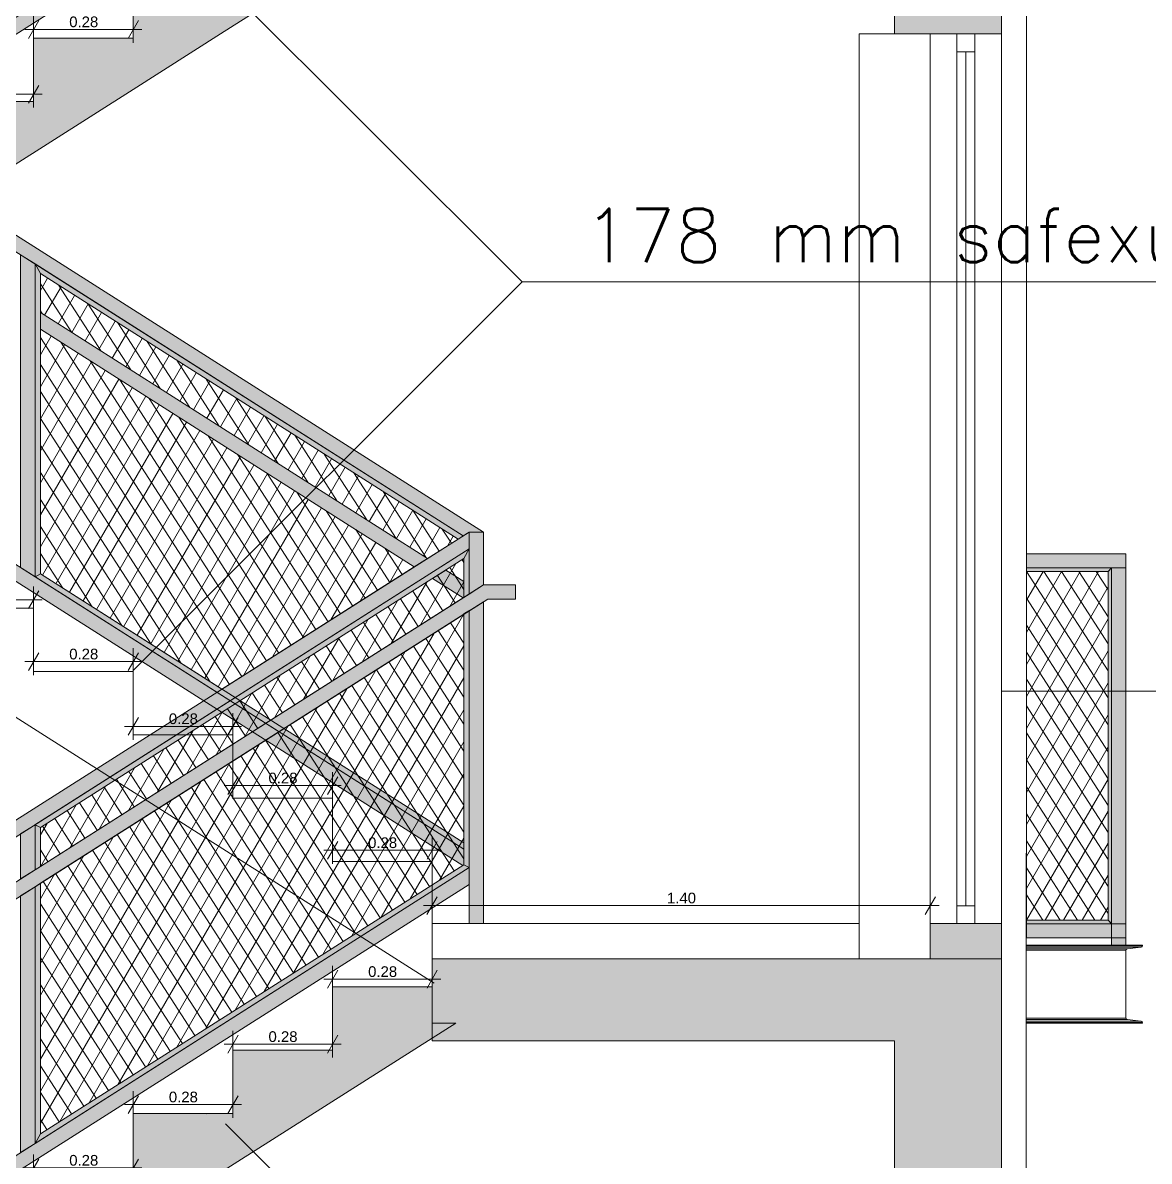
# Model space of a CAD drawing. Header units: millimetres. Extents: x 476244520 to 476657119, y 4620824743 to 4621446928.
# Drawn here: x 476573058 to 476576224, y 4621129501 to 4621132701 of the extents above; entities that cross this region are included whole.
import ezdxf

# ---------------------------------------------------------------- set-up
doc = ezdxf.new("R2010")
doc.units = ezdxf.units.MM
doc.header["$MEASUREMENT"] = 0
for name, color, linetype, lineweight in [('2D Drafting - General_Pen_No__250_Pen_No__7', 7, 'Continuous', 0), ('Annotation - Text_Pen_No__7_Pen_No__7_Pen_No__5', 5, 'Continuous', 0), ('gegmebi_Pen_No__7_Pen_No__250', 7, 'Continuous', 0), ('gegmebi_Pen_No__7_Pen_No__7', 7, 'Continuous', 0), ('gegmebi_Pen_No__7_Pen_No__7_Pen_No__5', 5, 'Continuous', 0), ('kar-panjara_Pen_No__7_Pen_No__250', 7, 'Continuous', 0), ('New_2D Drafting - General_Pen_No__1', 1, 'Continuous', 0), ('New_2D Drafting - General_Pen_No__250_Pen_No__250', 7, 'Continuous', 0), ('New_2D Drafting - General_Pen_No__30_Pen_No__9_Pen_No__9_Pen_No__255', 255, 'Continuous', 0), ('New_2D Drafting - General_Pen_No__30_Pen_No__9_Pen_No__9_Pen_No__7', 7, 'Continuous', 0), ('New_2D Drafting - General_Pen_No__4', 7, 'Continuous', 0), ('New_2D Drafting - General_Pen_No__7', 7, 'Continuous', 0), ('New_Doors_Pen_No__7_Pen_No__7_Pen_No__250', 7, 'Continuous', 0), ('New_Doors_Pen_No__7_Pen_No__7_Pen_No__5', 5, 'Continuous', 0), ('New_reg_nak_Pen_No__7', 7, 'Continuous', 0), ('New_shenobebi_Pen_No__4', 7, 'Continuous', 0), ('New_Structural - Bearing_Pen_No__1', 1, 'Continuous', 0), ('reg_nak_Pen_No__250', 7, 'Continuous', 0), ('Structural - Bearing_Pen_No__7', 7, 'Continuous', 0), ('zoma_Pen_No__142', 142, 'Continuous', 0)]:
    doc.layers.add(name, color=color, linetype=linetype, lineweight=lineweight)
doc.layers.add('zoma', color=7, linetype='Continuous')
doc.styles.add('GENERATED_STYLE_2', font='arial.ttf')
doc.linetypes.add('Break', pattern='A,0,[1,A-4 бѓЎбѓђбѓ®бѓљбѓ\x98 - nikas1.Shx,S=15.679026,R=0,X=0,Y=0],-1975.557214,0', length=1975.557214)
doc.dimstyles.new('GENERATED_STYLE__15', dxfattribs={"dimtxt": 30.000001, "dimasz": 38, "dimexe": 0.18, "dimexo": 3, "dimgap": 0.09, "dimtad": 1, "dimtih": 1, "dimtoh": 1, "dimlfac": 0.001, "dimzin": 0, "dimdsep": 46, "dimtxsty": 'GENERATED_STYLE_2', "dimblk": 'ARROWHEAD_2', "dimblk1": 'ARROWHEAD_2', "dimblk2": 'ARROWHEAD_2', "dimcen": 0.09, "dimclrd": 142, "dimclre": 142, "dimclrt": 142, "dimadec": 0, "dimazin": 0, "dimtfac": 1, "dimtdec": 4, "dimtmove": 0, "dimatfit": 3, "dimfxl": 1, "dimtolj": 1, "dimtzin": 0, "dimarcsym": 0})
pattern_1 = [(60, (476844527.15, 4621385791.044), (-38.971143, 22.5), []), (122.833095, (476844527.15, 4621385791.044), (36.8060797, 18.75), [])]

# ---------------------------------------------------------------- blocks, each defined once
blk = doc.blocks.new('*D666', base_point=(476844527.1, 4621385791))
at = {"layer": 'zoma_Pen_No__142', "color": 142, "linetype": 'Continuous', "lineweight": 0, "transparency": 16777216}
for p, q in [((476573103, 4621129507.6), (476573074.1, 4621129457.6)), ((476573088.5, 4621129445.1), (476573088.5, 4621129520.1)), ((476573354.1, 4621129457.6), (476573383, 4621129507.6)), ((476573368.5, 4621129445.1), (476573368.5, 4621129520.1)), ((476573064.1, 4621129482.6), (476573088.5, 4621129482.6)), ((476573088.5, 4621129482.6), (476573368.5, 4621129482.6)), ((476573368.5, 4621129482.6), (476573393, 4621129482.6))]:
    blk.add_line(p, q, dxfattribs=at)
at = {"layer": 'zoma_Pen_No__142', "color": 142, "lineweight": 0, "transparency": 16777216, "insert": (476573188.6, 4621129488.6), "char_height": 30, "attachment_point": 7, "style": 'GENERATED_STYLE_2'}
blk.add_mtext('\\A1;{\\pql;\\fArial CYR|b0|i0|c204|p34;0.28}', dxfattribs=at)
blk = doc.blocks.new('ARROWHEAD_2')
at = {"color": 0, "linetype": 'Continuous', "lineweight": 0}
for p, q in [((0, 0), (-1, 0)), ((-0.378, -0.655), (0.378, 0.655))]:
    blk.add_line(p, q, dxfattribs=at)
blk = doc.blocks.new('*D667', base_point=(476844527.1, 4621385791))
at = {"layer": 'zoma_Pen_No__142', "color": 142, "linetype": 'Continuous', "lineweight": 0, "transparency": 16777216}
for p, q in [((476573368.5, 4621129623.1), (476573368.5, 4621129698.1)), ((476573648.5, 4621129623.1), (476573648.5, 4621129698.1)), ((476573383, 4621129685.6), (476573354.1, 4621129635.6)), ((476573634.1, 4621129635.6), (476573663, 4621129685.6)), ((476573344.1, 4621129660.6), (476573368.5, 4621129660.6)), ((476573368.5, 4621129660.6), (476573648.5, 4621129660.6)), ((476573648.5, 4621129660.6), (476573673, 4621129660.6))]:
    blk.add_line(p, q, dxfattribs=at)
at = {"layer": 'zoma_Pen_No__142', "color": 142, "lineweight": 0, "transparency": 16777216, "insert": (476573468.6, 4621129666.6), "char_height": 30, "attachment_point": 7, "style": 'GENERATED_STYLE_2'}
blk.add_mtext('\\A1;{\\pql;\\fArial CYR|b0|i0|c204|p34;0.28}', dxfattribs=at)
blk = doc.blocks.new('*D668', base_point=(476844527.1, 4621385791))
at = {"layer": 'zoma_Pen_No__142', "color": 142, "linetype": 'Continuous', "lineweight": 0, "transparency": 16777216}
for p, q in [((476573648.5, 4621129792.8), (476573648.5, 4621129867.8)), ((476573928.5, 4621129792.8), (476573928.5, 4621129867.8)), ((476573624.1, 4621129830.3), (476573648.5, 4621129830.3)), ((476573663, 4621129855.3), (476573634.1, 4621129805.3)), ((476573648.5, 4621129830.3), (476573928.5, 4621129830.3)), ((476573914.1, 4621129805.3), (476573943, 4621129855.3)), ((476573928.5, 4621129830.3), (476573953, 4621129830.3))]:
    blk.add_line(p, q, dxfattribs=at)
at = {"layer": 'zoma_Pen_No__142', "color": 142, "lineweight": 0, "transparency": 16777216, "insert": (476573748.6, 4621129836.3), "char_height": 30, "attachment_point": 7, "style": 'GENERATED_STYLE_2'}
blk.add_mtext('\\A1;{\\pql;\\fArial CYR|b0|i0|c204|p34;0.28}', dxfattribs=at)
blk = doc.blocks.new('*D669', base_point=(476844527.1, 4621385791))
at = {"layer": 'zoma_Pen_No__142', "color": 142, "linetype": 'Continuous', "lineweight": 0, "transparency": 16777216}
for p, q in [((476573928.5, 4621129975.5), (476573928.5, 4621130050.5)), ((476574208.5, 4621129975.5), (476574208.5, 4621130050.5)), ((476573943, 4621130038), (476573914.1, 4621129988)), ((476574194.1, 4621129988), (476574223, 4621130038)), ((476573904.1, 4621130013), (476573928.5, 4621130013)), ((476573928.5, 4621130013), (476574208.5, 4621130013)), ((476574208.5, 4621130013), (476574233, 4621130013))]:
    blk.add_line(p, q, dxfattribs=at)
at = {"layer": 'zoma_Pen_No__142', "color": 142, "lineweight": 0, "transparency": 16777216, "insert": (476574028.6, 4621130019), "char_height": 30, "attachment_point": 7, "style": 'GENERATED_STYLE_2'}
blk.add_mtext('\\A1;{\\pql;\\fArial CYR|b0|i0|c204|p34;0.28}', dxfattribs=at)
blk = doc.blocks.new('*D670', base_point=(476844527.1, 4621385791))
at = {"layer": 'zoma_Pen_No__142', "color": 142, "linetype": 'Continuous', "lineweight": 0, "transparency": 16777216}
for p, q in [((476573943, 4621130400.3), (476573914.1, 4621130350.3)), ((476573928.5, 4621130337.8), (476573928.5, 4621130412.8)), ((476574194.1, 4621130350.3), (476574223, 4621130400.3)), ((476574208.5, 4621130337.8), (476574208.5, 4621130412.8)), ((476573904.1, 4621130375.3), (476573928.5, 4621130375.3)), ((476573928.5, 4621130375.3), (476574208.5, 4621130375.3)), ((476574208.5, 4621130375.3), (476574233, 4621130375.3))]:
    blk.add_line(p, q, dxfattribs=at)
at = {"layer": 'zoma_Pen_No__142', "color": 142, "lineweight": 0, "transparency": 16777216, "insert": (476574028.6, 4621130381.3), "char_height": 30, "attachment_point": 7, "style": 'GENERATED_STYLE_2'}
blk.add_mtext('\\A1;{\\pql;\\fArial CYR|b0|i0|c204|p34;0.28}', dxfattribs=at)
blk = doc.blocks.new('*D671', base_point=(476844527.1, 4621385791))
at = {"layer": 'zoma_Pen_No__142', "color": 142, "linetype": 'Continuous', "lineweight": 0, "transparency": 16777216}
for p, q in [((476573648.5, 4621130519.7), (476573648.5, 4621130594.7)), ((476573928.5, 4621130519.7), (476573928.5, 4621130594.7)), ((476573663, 4621130582.2), (476573634.1, 4621130532.2)), ((476573914.1, 4621130532.2), (476573943, 4621130582.2)), ((476573624.1, 4621130557.2), (476573648.5, 4621130557.2)), ((476573648.5, 4621130557.2), (476573928.5, 4621130557.2)), ((476573928.5, 4621130557.2), (476573953, 4621130557.2))]:
    blk.add_line(p, q, dxfattribs=at)
at = {"layer": 'zoma_Pen_No__142', "color": 142, "lineweight": 0, "transparency": 16777216, "insert": (476573748.6, 4621130563.2), "char_height": 30, "attachment_point": 7, "style": 'GENERATED_STYLE_2'}
blk.add_mtext('\\A1;{\\pql;\\fArial CYR|b0|i0|c204|p34;0.28}', dxfattribs=at)
blk = doc.blocks.new('*D672', base_point=(476844527.1, 4621385791))
at = {"layer": 'zoma_Pen_No__142', "color": 142, "linetype": 'Continuous', "lineweight": 0, "transparency": 16777216}
for p, q in [((476573368.5, 4621130686.3), (476573368.5, 4621130761.3)), ((476573648.5, 4621130686.3), (476573648.5, 4621130761.3)), ((476573344.1, 4621130723.8), (476573368.5, 4621130723.8)), ((476573383, 4621130748.8), (476573354.1, 4621130698.8)), ((476573368.5, 4621130723.8), (476573648.5, 4621130723.8)), ((476573634.1, 4621130698.8), (476573663, 4621130748.8)), ((476573648.5, 4621130723.8), (476573673, 4621130723.8))]:
    blk.add_line(p, q, dxfattribs=at)
at = {"layer": 'zoma_Pen_No__142', "color": 142, "lineweight": 0, "transparency": 16777216, "insert": (476573468.6, 4621130729.8), "char_height": 30, "attachment_point": 7, "style": 'GENERATED_STYLE_2'}
blk.add_mtext('\\A1;{\\pql;\\fArial CYR|b0|i0|c204|p34;0.28}', dxfattribs=at)
blk = doc.blocks.new('*D673', base_point=(476844527.1, 4621385791))
at = {"layer": 'zoma_Pen_No__142', "color": 142, "linetype": 'Continuous', "lineweight": 0, "transparency": 16777216}
for p, q in [((476573103, 4621130930.6), (476573074.1, 4621130880.6)), ((476573088.5, 4621130868.1), (476573088.5, 4621130943.1)), ((476573354.1, 4621130880.6), (476573383, 4621130930.6)), ((476573368.5, 4621130868.1), (476573368.5, 4621130943.1)), ((476573064.1, 4621130905.6), (476573088.5, 4621130905.6)), ((476573088.5, 4621130905.6), (476573368.5, 4621130905.6)), ((476573368.5, 4621130905.6), (476573393, 4621130905.6))]:
    blk.add_line(p, q, dxfattribs=at)
at = {"layer": 'zoma_Pen_No__142', "color": 142, "lineweight": 0, "transparency": 16777216, "insert": (476573188.6, 4621130911.6), "char_height": 30, "attachment_point": 7, "style": 'GENERATED_STYLE_2'}
blk.add_mtext('\\A1;{\\pql;\\fArial CYR|b0|i0|c204|p34;0.28}', dxfattribs=at)
blk = doc.blocks.new('*D674', base_point=(476844527.1, 4621385791))
at = {"layer": 'zoma_Pen_No__142', "color": 142, "linetype": 'Continuous', "lineweight": 0, "transparency": 16777216}
for p, q in [((476572823, 4621131104.8), (476572794.1, 4621131054.8)), ((476572808.5, 4621131042.3), (476572808.5, 4621131117.3)), ((476573074.1, 4621131054.8), (476573103, 4621131104.8)), ((476573088.5, 4621131042.3), (476573088.5, 4621131117.3)), ((476572784.1, 4621131079.8), (476572808.5, 4621131079.8)), ((476572808.5, 4621131079.8), (476573088.5, 4621131079.8)), ((476573088.5, 4621131079.8), (476573113, 4621131079.8))]:
    blk.add_line(p, q, dxfattribs=at)
at = {"layer": 'zoma_Pen_No__142', "color": 142, "lineweight": 0, "transparency": 16777216, "insert": (476572908.6, 4621131085.8), "char_height": 30, "attachment_point": 7, "style": 'GENERATED_STYLE_2'}
blk.add_mtext('\\A1;{\\pql;\\fArial CYR|b0|i0|c204|p34;0.28}', dxfattribs=at)
blk = doc.blocks.new('*D681', base_point=(476844527.1, 4621385791))
at = {"layer": 'zoma_Pen_No__142', "color": 142, "linetype": 'Continuous', "lineweight": 0, "transparency": 16777216}
for p, q in [((476572823, 4621132525.3), (476572794.1, 4621132475.3)), ((476572808.5, 4621132462.8), (476572808.5, 4621132537.8)), ((476573074.1, 4621132475.3), (476573103, 4621132525.3)), ((476573088.5, 4621132462.8), (476573088.5, 4621132537.8)), ((476572784.1, 4621132500.3), (476572808.5, 4621132500.3)), ((476572808.5, 4621132500.3), (476573088.5, 4621132500.3)), ((476573088.5, 4621132500.3), (476573113, 4621132500.3))]:
    blk.add_line(p, q, dxfattribs=at)
at = {"layer": 'zoma_Pen_No__142', "color": 142, "lineweight": 0, "transparency": 16777216, "insert": (476572908.6, 4621132506.3), "char_height": 30, "attachment_point": 7, "style": 'GENERATED_STYLE_2'}
blk.add_mtext('\\A1;{\\pql;\\fArial CYR|b0|i0|c204|p34;0.28}', dxfattribs=at)
blk = doc.blocks.new('*D682', base_point=(476844527.1, 4621385791))
at = {"layer": 'zoma_Pen_No__142', "color": 142, "linetype": 'Continuous', "lineweight": 0, "transparency": 16777216}
for p, q in [((476573103, 4621132707.6), (476573074.1, 4621132657.6)), ((476573088.5, 4621132645.1), (476573088.5, 4621132720.1)), ((476573354.1, 4621132657.6), (476573383, 4621132707.6)), ((476573368.5, 4621132645.1), (476573368.5, 4621132720.1)), ((476573064.1, 4621132682.6), (476573088.5, 4621132682.6)), ((476573088.5, 4621132682.6), (476573368.5, 4621132682.6)), ((476573368.5, 4621132682.6), (476573393, 4621132682.6))]:
    blk.add_line(p, q, dxfattribs=at)
at = {"layer": 'zoma_Pen_No__142', "color": 142, "lineweight": 0, "transparency": 16777216, "insert": (476573188.6, 4621132688.6), "char_height": 30, "attachment_point": 7, "style": 'GENERATED_STYLE_2'}
blk.add_mtext('\\A1;{\\pql;\\fArial CYR|b0|i0|c204|p34;0.28}', dxfattribs=at)
blk = doc.blocks.new('*D687', base_point=(476844527.1, 4621385791))
at = {"layer": 'zoma_Pen_No__142', "color": 142, "linetype": 'Continuous', "lineweight": 0, "transparency": 16777216}
for p, q in [((476574222.7, 4621130244.9), (476574193.9, 4621130194.9)), ((476574208.3, 4621130182.4), (476574208.3, 4621130257.4)), ((476575594, 4621130194.9), (476575622.9, 4621130244.9)), ((476575608.5, 4621130182.4), (476575608.5, 4621130257.4)), ((476574183.8, 4621130219.9), (476574208.3, 4621130219.9)), ((476574208.3, 4621130219.9), (476575608.5, 4621130219.9)), ((476575608.5, 4621130219.9), (476575632.9, 4621130219.9))]:
    blk.add_line(p, q, dxfattribs=at)
at = {"layer": 'zoma_Pen_No__142', "color": 142, "lineweight": 0, "transparency": 16777216, "insert": (476574868.5, 4621130225.9), "char_height": 30, "attachment_point": 7, "style": 'GENERATED_STYLE_2'}
blk.add_mtext('\\A1;{\\pql;\\fArial CYR|b0|i0|c204|p34;1.40}', dxfattribs=at)
blk = doc.blocks.new('*D689', base_point=(476844527.1, 4621385791))
at = {"layer": 'zoma_Pen_No__142', "color": 142, "linetype": 'Continuous', "lineweight": 0, "transparency": 16777216}
for p, q in [((476574222.7, 4621133444.9), (476574193.9, 4621133394.9)), ((476574208.3, 4621133382.4), (476574208.3, 4621133457.4)), ((476575594, 4621133394.9), (476575622.9, 4621133444.9)), ((476575608.5, 4621133382.4), (476575608.5, 4621133457.4)), ((476574183.8, 4621133419.9), (476574208.3, 4621133419.9)), ((476574208.3, 4621133419.9), (476575608.5, 4621133419.9)), ((476575608.5, 4621133419.9), (476575632.9, 4621133419.9))]:
    blk.add_line(p, q, dxfattribs=at)
at = {"layer": 'zoma_Pen_No__142', "color": 142, "lineweight": 0, "transparency": 16777216, "insert": (476574868.5, 4621133425.9), "char_height": 30, "attachment_point": 7, "style": 'GENERATED_STYLE_2'}
blk.add_mtext('\\A1;{\\pql;\\fArial CYR|b0|i0|c204|p34;1.40}', dxfattribs=at)

msp = doc.modelspace()

# ---------------------------------------------------------------- hatches: boundary and pattern name
at = {"layer": '2D Drafting - General_Pen_No__250_Pen_No__7', "linetype": 'Continuous', "lineweight": 0}
for points in [[(476574208.32, 4621133039.823), (476574208.32, 4621133269.917), (476575608.483, 4621133269.917), (476575608.483, 4621133369.947), (476575808.483, 4621133369.947), (476575808.483, 4621133269.917), (476575808.249, 4621133269.917), (476575808.249, 4621133089.909), (476575808.249, 4621132669.917), (476575508.249, 4621132669.917), (476575508.249, 4621133039.823)], [(476574208.32, 4621129839.823), (476574208.32, 4621130069.917), (476575608.483, 4621130069.917), (476575608.483, 4621130169.947), (476575808.483, 4621130169.947), (476575808.483, 4621130069.917), (476575808.249, 4621130069.917), (476575808.249, 4621129889.909), (476575808.249, 4621129469.917), (476575508.249, 4621129469.917), (476575508.249, 4621129839.823)]]:
    msp.add_hatch(color=7, dxfattribs=at).paths.add_polyline_path(points)
at = {"layer": 'New_2D Drafting - General_Pen_No__1', "linetype": 'Continuous', "lineweight": 0}
for points in [[(476574312.526, 4621133526.657), (476571831.893, 4621131950.385), (476571831.893, 4621131902.992), (476574312.526, 4621133479.264)], [(476571846.843, 4621132814.994), (476574295.457, 4621131259.068), (476574312.527, 4621131269.915), (476574353, 4621131269.896), (476571866.038, 4621132850.189), (476571846.842, 4621132837.991)], [(476573051.928, 4621131170.099), (476573051.946, 4621132049.234), (476573092.428, 4621132023.51), (476573092.41, 4621131144.376)], [(476573092.428, 4621132023.51), (476573107.427, 4621131996.291), (476573107.41, 4621131152.585), (476573092.41, 4621131144.376)], [(476573092.461, 4621132023.563), (476573107.427, 4621131996.291), (476574281.484, 4621131250.189), (476574295.458, 4621131259.069)], [(476571831.893, 4621131945.348), (476571831.893, 4621131897.955), (476574294.629, 4621130333.056), (476574297.545, 4621130334.909), (476574297.544, 4621130378.596)], [(476573107.424, 4621131839.829), (476574158.422, 4621131171.992), (476574195.714, 4621131195.688), (476573107.425, 4621131887.221)], [(476574312.527, 4621131269.915), (476571791.41, 4621129667.918), (476571831.893, 4621129646.25), (476574312.527, 4621131222.522)], [(476574353.013, 4621131121.488), (476574353.013, 4621131269.916), (476574312.527, 4621131269.915), (476574312.527, 4621131120.326), (476574312.527, 4621131095.762)], [(476574312.531, 4621131222.525), (476573092.365, 4621130447.272), (476573107.433, 4621130439.072), (476574297.546, 4621131195.378)], [(476574297.546, 4621131195.378), (476574297.549, 4621131086.245), (476574312.53, 4621131095.762), (476574312.531, 4621131222.525)], [(476573107.451, 4621131152.585), (476574297.543, 4621130396.368), (476574297.544, 4621130378.596), (476573092.41, 4621131144.376)], [(476574246.876, 4621131163.178), (476574209.587, 4621131139.48), (476574295.457, 4621131084.916), (476574297.549, 4621131086.245), (476574297.548, 4621131130.979)], [(476571701.41, 4621129517.918), (476571701.41, 4621129477.471), (476571840.349, 4621129477.471), (476574364.856, 4621131081.621), (476574443.013, 4621131081.621), (476574443.013, 4621131121.488), (476574353.013, 4621131121.488), (476571829.419, 4621129517.918)], [(476574312.527, 4621130169.947), (476574353.013, 4621130169.95), (476574353.013, 4621131074.217), (476574312.527, 4621131048.37), (476574312.527, 4621130374.557), (476574312.527, 4621130281.858)], [(476574312.53, 4621131049.812), (476574297.53, 4621131041.241), (476574297.545, 4621130334.909), (476574312.526, 4621130326.657)], [(476573092.435, 4621130320.478), (476573092.433, 4621130447.237), (476573051.951, 4621130421.513), (476573051.953, 4621130294.755)], [(476573107.433, 4621130439.072), (476573092.433, 4621130447.237), (476573092.435, 4621130320.478), (476573107.435, 4621130330.009)], [(476574312.526, 4621130326.657), (476571831.893, 4621128750.385), (476571831.893, 4621128702.992), (476574312.526, 4621130279.264)], [(476573107.45, 4621129578.68), (476574297.545, 4621130334.909), (476574312.526, 4621130326.657), (476573092.451, 4621129551.382)], [(476573092.436, 4621130273.086), (476573051.954, 4621130247.363), (476573051.969, 4621129525.659), (476573092.451, 4621129551.382)], [(476573107.436, 4621130282.618), (476573092.436, 4621130273.086), (476573092.451, 4621129551.382), (476573107.45, 4621129578.68)]]:
    msp.add_hatch(color=1, dxfattribs=at).paths.add_polyline_path(points)
h = msp.add_hatch(dxfattribs=at)
h.set_pattern_fill('BATT_INSULATION', color=1, style=0, pattern_type=2)
h.set_pattern_definition(pattern_1)
h.paths.add_polyline_path([(476574195.714, 4621131195.688), (476573107.425, 4621131887.221), (476573107.427, 4621131996.291), (476574281.484, 4621131250.189)])
h = msp.add_hatch(dxfattribs=at)
h.set_pattern_fill('BATT_INSULATION', color=1, style=0, pattern_type=2)
h.set_pattern_definition(pattern_1)
h.paths.add_polyline_path([(476573617.668, 4621130828.38), (476573107.41, 4621131152.585), (476573107.424, 4621131839.829), (476574158.422, 4621131171.992)])
h = msp.add_hatch(dxfattribs=at)
h.set_pattern_fill('BATT_INSULATION', color=1, style=0, pattern_type=2)
h.set_pattern_definition(pattern_1)
h.paths.add_polyline_path([(476574297.549, 4621131086.245), (476574297.546, 4621131195.378), (476573107.433, 4621130439.072), (476573107.435, 4621130330.009)])
h = msp.add_hatch(dxfattribs=at)
h.set_pattern_fill('BATT_INSULATION', color=1, style=0, pattern_type=2)
h.set_pattern_definition(pattern_1)
h.paths.add_polyline_path([(476573107.45, 4621129578.68), (476574297.545, 4621130334.909), (476574297.53, 4621131038.841), (476573107.436, 4621130282.618)])
at = {"layer": 'New_2D Drafting - General_Pen_No__250_Pen_No__250', "linetype": 'Continuous', "lineweight": 0}
for points in [[(476572248.249, 4621131945.918), (476571968.32, 4621131945.918), (476571968.535, 4621131624.291), (476573368.324, 4621132513.837), (476573613.93, 4621132669.917), (476574208.32, 4621133047.643), (476574274.83, 4621133089.909), (476574208.32, 4621133089.909), (476574208.249, 4621133089.909), (476574208.249, 4621133191.917), (476573928.249, 4621133191.917), (476573928.249, 4621133013.917), (476573648.249, 4621133013.917), (476573648.249, 4621132835.917), (476573585.466, 4621132835.917, -0.08199413), (476573561.033, 4621132835.917), (476573368.324, 4621132835.917), (476573368.324, 4621132669.917), (476573368.255, 4621132669.917), (476573368.249, 4621132657.917), (476573088.249, 4621132657.917), (476573088.249, 4621132479.918), (476572808.249, 4621132479.918), (476572808.249, 4621132301.918), (476572528.249, 4621132301.918), (476572528.249, 4621132123.918), (476572248.249, 4621132123.918)], [(476572248.249, 4621128745.918), (476571968.32, 4621128745.918), (476571968.535, 4621128424.291), (476573368.324, 4621129313.837), (476573613.93, 4621129469.917), (476574208.32, 4621129847.643), (476574274.83, 4621129889.909), (476574208.32, 4621129889.909), (476574208.249, 4621129889.909), (476574208.249, 4621129991.917), (476573928.249, 4621129991.917), (476573928.249, 4621129813.917), (476573648.249, 4621129813.917), (476573648.249, 4621129635.917), (476573585.466, 4621129635.917, -0.08199413), (476573561.033, 4621129635.917), (476573368.324, 4621129635.917), (476573368.324, 4621129469.917), (476573368.255, 4621129469.917), (476573368.249, 4621129457.917), (476573088.249, 4621129457.917), (476573088.249, 4621129279.918), (476572808.249, 4621129279.918), (476572808.249, 4621129101.918), (476572528.249, 4621129101.918), (476572528.249, 4621128923.918), (476572248.249, 4621128923.918)]]:
    msp.add_hatch(color=7, dxfattribs=at).paths.add_polyline_path(points)
at = {"layer": 'New_2D Drafting - General_Pen_No__30_Pen_No__9_Pen_No__9_Pen_No__255', "linetype": 'Continuous', "lineweight": 0}
for points in [[(476576158.086, 4621131209.109), (476575878.42, 4621131209.109), (476575878.42, 4621131169.109), (476576158.086, 4621131169.109)], [(476576108.08, 4621131159.109), (476575878.42, 4621131159.109), (476575878.42, 4621131169.109), (476576118.08, 4621131169.109)], [(476576108.08, 4621130179.107), (476576118.08, 4621130169.107), (476576118.08, 4621131169.109), (476576108.08, 4621131159.109)], [(476576158.086, 4621130109.107), (476576118.08, 4621130109.107), (476576118.08, 4621131169.109), (476576158.086, 4621131169.109)], [(476576118.449, 4621130169.107), (476575878.42, 4621130169.107), (476575878.42, 4621130179.107), (476576108.449, 4621130179.107)], [(476576158.086, 4621130169.107), (476575878.42, 4621130169.107), (476575878.42, 4621130129.107), (476576158.086, 4621130129.107)]]:
    msp.add_hatch(color=255, dxfattribs=at).paths.add_polyline_path(points)
at = {"layer": 'New_2D Drafting - General_Pen_No__7', "linetype": 'Continuous', "lineweight": 0}
h = msp.add_hatch(dxfattribs=at)
h.set_pattern_fill('BATT_INSULATION', style=0, pattern_type=2)
h.set_pattern_definition(pattern_1)
h.paths.add_polyline_path([(476575878.42, 4621130179.107), (476576108.08, 4621130179.107), (476576108.08, 4621131159.109), (476575878.42, 4621131159.109)])

# ---------------------------------------------------------------- linework, layer by layer
at = {"layer": '2D Drafting - General_Pen_No__250_Pen_No__7', "color": 7, "linetype": 'Continuous', "lineweight": 0, "flags": 128}
for points in [[(476574208.32, 4621133039.823), (476574208.32, 4621133269.917), (476575608.483, 4621133269.917), (476575608.483, 4621133369.947), (476575808.483, 4621133369.947), (476575808.483, 4621133269.917), (476575808.249, 4621133269.917), (476575808.249, 4621133089.909), (476575808.249, 4621132669.917), (476575508.249, 4621132669.917), (476575508.249, 4621133039.823)], [(476574208.32, 4621129839.823), (476574208.32, 4621130069.917), (476575608.483, 4621130069.917), (476575608.483, 4621130169.947), (476575808.483, 4621130169.947), (476575808.483, 4621130069.917), (476575808.249, 4621130069.917), (476575808.249, 4621129889.909), (476575808.249, 4621129469.917), (476575508.249, 4621129469.917), (476575508.249, 4621129839.823)]]:
    msp.add_lwpolyline(points, close=True, dxfattribs=at)
at = {"layer": 'gegmebi_Pen_No__7_Pen_No__250', "color": 7, "linetype": 'Continuous', "lineweight": 0, "flags": 128}
for points in [[(476575683.483, 4621132669.916), (476575733.483, 4621132669.916), (476575733.483, 4621130169.917), (476575683.483, 4621130169.917)], [(476575683.483, 4621132619.916), (476575733.483, 4621132619.916), (476575733.483, 4621132669.916), (476575683.483, 4621132669.916)], [(476575683.483, 4621130169.917), (476575733.483, 4621130169.917), (476575733.483, 4621130219.755), (476575683.483, 4621130219.755)], [(476574208.267, 4621130069.917), (476575408.32, 4621130069.917), (476575408.32, 4621130169.917), (476574208.267, 4621130169.917)]]:
    msp.add_lwpolyline(points, close=True, dxfattribs=at)
at = {"layer": 'gegmebi_Pen_No__7_Pen_No__7', "color": 7, "linetype": 'Continuous', "lineweight": 0}
msp.add_line((476575708.483, 4621132619.916), (476575708.483, 4621130219.755), dxfattribs=at)
at = {"layer": 'gegmebi_Pen_No__7_Pen_No__7_Pen_No__5', "color": 5, "linetype": 'Continuous', "lineweight": 0, "flags": 128}
for points in [[(476573628.204, 4621132806.074), (476574461.052, 4621131973.226), (476573368.524, 4621130880.697)], [(476574461.052, 4621131973.226), (476576683.057, 4621131973.226)], [(476573628.204, 4621129606.074), (476574461.052, 4621128773.226), (476573368.524, 4621127680.697)]]:
    msp.add_lwpolyline(points, dxfattribs=at)
at = {"layer": 'kar-panjara_Pen_No__7_Pen_No__250', "color": 7, "linetype": 'Continuous', "lineweight": 0, "flags": 128}
for points in [[(476575408.32, 4621132669.915), (476575408.32, 4621130069.917), (476575808.32, 4621130069.917), (476575808.32, 4621132669.915)], [(476575808.483, 4621132669.916), (476575608.483, 4621132669.916), (476575608.483, 4621130169.917), (476575808.483, 4621130169.917)]]:
    msp.add_lwpolyline(points, close=True, dxfattribs=at)
at = {"layer": 'New_2D Drafting - General_Pen_No__250_Pen_No__250', "color": 7, "linetype": 'Continuous', "lineweight": 0, "flags": 128}
msp.add_lwpolyline([(476573368.324, 4621132835.917), (476573368.324, 4621132669.917), (476573368.255, 4621132669.917), (476573368.249, 4621132657.917), (476573088.249, 4621132657.917), (476573088.249, 4621132479.918), (476572808.249, 4621132479.918), (476572808.249, 4621132301.918), (476572528.249, 4621132301.918), (476572528.249, 4621132123.918), (476572248.249, 4621132123.918), (476572248.249, 4621131945.918), (476571968.32, 4621131945.918), (476571968.535, 4621131624.291), (476573368.324, 4621132513.837), (476573613.93, 4621132669.917), (476574208.32, 4621133047.643)], dxfattribs=at)
msp.add_lwpolyline([(476573613.93, 4621129469.917), (476574208.32, 4621129847.643), (476574274.83, 4621129889.909), (476574208.32, 4621129889.909), (476574208.249, 4621129889.909), (476574208.249, 4621129991.917), (476573928.249, 4621129991.917), (476573928.249, 4621129813.917), (476573648.249, 4621129813.917), (476573648.249, 4621129635.917), (476573585.466, 4621129635.917, -0.08199413), (476573561.033, 4621129635.917), (476573368.324, 4621129635.917), (476573368.324, 4621129469.917)], format="xyb", dxfattribs=at)
at = {"layer": 'New_2D Drafting - General_Pen_No__30_Pen_No__9_Pen_No__9_Pen_No__7', "color": 7, "linetype": 'Continuous', "lineweight": 0, "flags": 128}
for points in [[(476576158.086, 4621131209.109), (476575878.42, 4621131209.109), (476575878.42, 4621131169.109), (476576158.086, 4621131169.109)], [(476576108.08, 4621131159.109), (476575878.42, 4621131159.109), (476575878.42, 4621131169.109), (476576118.08, 4621131169.109)], [(476576108.08, 4621130179.107), (476576118.08, 4621130169.107), (476576118.08, 4621131169.109), (476576108.08, 4621131159.109)], [(476576158.086, 4621130109.107), (476576118.08, 4621130109.107), (476576118.08, 4621131169.109), (476576158.086, 4621131169.109)], [(476576118.449, 4621130169.107), (476575878.42, 4621130169.107), (476575878.42, 4621130179.107), (476576108.449, 4621130179.107)], [(476576158.086, 4621130169.107), (476575878.42, 4621130169.107), (476575878.42, 4621130129.107), (476576158.086, 4621130129.107)]]:
    msp.add_lwpolyline(points, close=True, dxfattribs=at)
at = {"layer": 'New_2D Drafting - General_Pen_No__4', "color": 7, "linetype": 'Continuous', "lineweight": 0, "flags": 128}
for points in [[(476574312.526, 4621133526.657), (476571831.893, 4621131950.385), (476571831.893, 4621131902.992), (476574312.526, 4621133479.264)], [(476571846.843, 4621132814.994), (476574295.457, 4621131259.068), (476574312.527, 4621131269.915), (476574353, 4621131269.896), (476571866.038, 4621132850.189), (476571846.842, 4621132837.991)], [(476573051.928, 4621131170.099), (476573051.946, 4621132049.234), (476573092.428, 4621132023.51), (476573092.41, 4621131144.376)], [(476573092.428, 4621132023.51), (476573107.427, 4621131996.291), (476573107.41, 4621131152.585), (476573092.41, 4621131144.376)], [(476573092.461, 4621132023.563), (476573107.427, 4621131996.291), (476574281.484, 4621131250.189), (476574295.458, 4621131259.069)], [(476574195.714, 4621131195.688), (476573107.425, 4621131887.221), (476573107.427, 4621131996.291), (476574281.484, 4621131250.189)], [(476571831.893, 4621131945.348), (476571831.893, 4621131897.955), (476574294.629, 4621130333.056), (476574297.545, 4621130334.909), (476574297.544, 4621130378.596)], [(476573107.424, 4621131839.829), (476574158.422, 4621131171.992), (476574195.714, 4621131195.688), (476573107.425, 4621131887.221)], [(476573617.668, 4621130828.38), (476573107.41, 4621131152.585), (476573107.424, 4621131839.829), (476574158.422, 4621131171.992)], [(476574312.527, 4621131269.915), (476571791.41, 4621129667.918), (476571831.893, 4621129646.25), (476574312.527, 4621131222.522)], [(476574353.013, 4621131121.488), (476574353.013, 4621131269.916), (476574312.527, 4621131269.915), (476574312.527, 4621131120.326), (476574312.527, 4621131095.762)], [(476574312.531, 4621131222.525), (476573092.365, 4621130447.272), (476573107.433, 4621130439.072), (476574297.546, 4621131195.378)], [(476574297.546, 4621131195.378), (476574297.549, 4621131086.245), (476574312.53, 4621131095.762), (476574312.531, 4621131222.525)], [(476574297.549, 4621131086.245), (476574297.546, 4621131195.378), (476573107.433, 4621130439.072), (476573107.435, 4621130330.009)], [(476573107.451, 4621131152.585), (476574297.543, 4621130396.368), (476574297.544, 4621130378.596), (476573092.41, 4621131144.376)], [(476574246.876, 4621131163.178), (476574209.587, 4621131139.48), (476574295.457, 4621131084.916), (476574297.549, 4621131086.245), (476574297.548, 4621131130.979)], [(476575878.42, 4621130179.107), (476576108.08, 4621130179.107), (476576108.08, 4621131159.109), (476575878.42, 4621131159.109)], [(476571701.41, 4621129517.918), (476571701.41, 4621129477.471), (476571840.349, 4621129477.471), (476574364.856, 4621131081.621), (476574443.013, 4621131081.621), (476574443.013, 4621131121.488), (476574353.013, 4621131121.488), (476571829.419, 4621129517.918)], [(476574312.527, 4621130169.947), (476574353.013, 4621130169.95), (476574353.013, 4621131074.217), (476574312.527, 4621131048.37), (476574312.527, 4621130374.557), (476574312.527, 4621130281.858)], [(476574312.53, 4621131049.812), (476574297.53, 4621131041.241), (476574297.545, 4621130334.909), (476574312.526, 4621130326.657)], [(476573107.45, 4621129578.68), (476574297.545, 4621130334.909), (476574297.53, 4621131038.841), (476573107.436, 4621130282.618)], [(476573092.435, 4621130320.478), (476573092.433, 4621130447.237), (476573051.951, 4621130421.513), (476573051.953, 4621130294.755)], [(476573107.433, 4621130439.072), (476573092.433, 4621130447.237), (476573092.435, 4621130320.478), (476573107.435, 4621130330.009)], [(476574312.526, 4621130326.657), (476571831.893, 4621128750.385), (476571831.893, 4621128702.992), (476574312.526, 4621130279.264)], [(476573107.45, 4621129578.68), (476574297.545, 4621130334.909), (476574312.526, 4621130326.657), (476573092.451, 4621129551.382)], [(476573092.436, 4621130273.086), (476573051.954, 4621130247.363), (476573051.969, 4621129525.659), (476573092.451, 4621129551.382)], [(476573107.436, 4621130282.618), (476573092.436, 4621130273.086), (476573092.451, 4621129551.382), (476573107.45, 4621129578.68)]]:
    msp.add_lwpolyline(points, close=True, dxfattribs=at)
at = {"layer": 'New_Doors_Pen_No__7_Pen_No__7_Pen_No__250', "color": 7, "linetype": 'Continuous', "lineweight": 0, "flags": 128}
msp.add_lwpolyline([(476571968.36, 4621131747.919), (476571968.36, 4621131589.917), (476572248.29, 4621131589.917), (476572248.29, 4621131411.917), (476572528.289, 4621131411.917), (476572528.289, 4621131233.918), (476572808.29, 4621131233.918), (476572808.29, 4621131055.918), (476573088.289, 4621131055.918), (476573088.289, 4621130877.918), (476573368.29, 4621130877.918), (476573368.364, 4621130699.918), (476573648.289, 4621130699.918), (476573648.289, 4621130521.919), (476573928.29, 4621130521.919), (476573928.29, 4621130343.919), (476574208.289, 4621130343.919), (476574208.289, 4621130169.917)], dxfattribs=at)
at = {"layer": 'New_Doors_Pen_No__7_Pen_No__7_Pen_No__5', "color": 5, "linetype": 'Continuous', "lineweight": 0, "flags": 128}
for points in [[(476571968.32, 4621131767.918), (476571968.32, 4621131945.918), (476572248.249, 4621131945.918), (476572248.249, 4621132123.918), (476572528.249, 4621132123.918), (476572528.249, 4621132301.918), (476572808.249, 4621132301.918), (476572808.249, 4621132479.918), (476573088.249, 4621132479.918), (476573088.249, 4621132657.917), (476573368.249, 4621132657.917), (476573368.324, 4621132835.917), (476573648.249, 4621132835.917), (476573648.249, 4621133013.917), (476573928.249, 4621133013.917), (476573928.249, 4621133191.917), (476574208.249, 4621133191.917), (476574208.285, 4621133349.947)], [(476571968.32, 4621128567.918), (476571968.32, 4621128745.918), (476572248.249, 4621128745.918), (476572248.249, 4621128923.918), (476572528.249, 4621128923.918), (476572528.249, 4621129101.918), (476572808.249, 4621129101.918), (476572808.249, 4621129279.918), (476573088.249, 4621129279.918), (476573088.249, 4621129457.917), (476573368.249, 4621129457.917), (476573368.324, 4621129635.917), (476573648.249, 4621129635.917), (476573648.249, 4621129813.917), (476573928.249, 4621129813.917), (476573928.249, 4621129991.917), (476574208.249, 4621129991.917), (476574208.285, 4621130149.947)]]:
    msp.add_lwpolyline(points, dxfattribs=at)
at = {"layer": 'New_reg_nak_Pen_No__7', "color": 7, "linetype": 'Continuous', "lineweight": 0, "flags": 128}
msp.add_lwpolyline([(476575808.131, 4621136969.485), (476575878.483, 4621136969.483), (476575878.158, 4621123770.648), (476575808.231, 4621123770.65)], dxfattribs=at)
at = {"layer": 'New_shenobebi_Pen_No__4', "color": 7, "linetype": 'Continuous', "lineweight": 0}
msp.add_lwpolyline([(476574208.32, 4621130069.917), (476574208.32, 4621130149.947)], dxfattribs=at)
at = {"layer": 'New_Structural - Bearing_Pen_No__1', "color": 1, "linetype": 'Break', "lineweight": 0}
msp.add_line((476575808.32, 4621130823.074), (476579175.317, 4621130823.074), dxfattribs=at)
at = {"layer": 'reg_nak_Pen_No__250', "color": 7, "linetype": 'Continuous', "lineweight": 0, "flags": 128}
msp.add_lwpolyline([(476571739.988, 4621131574.559), (476574214.377, 4621130001.555)], dxfattribs=at)
at = {"layer": 'Structural - Bearing_Pen_No__7', "color": 7, "linetype": 'Continuous', "lineweight": 0}
for p, q in [((476575878.392, 4621130094.72), (476576158.086, 4621130094.72)), ((476575878.393, 4621130109.115), (476576204.412, 4621130109.115)), ((476575878.393, 4621130106.62), (476576204.412, 4621130106.62)), ((476575878.393, 4621130102.665), (476576199.95, 4621130102.665)), ((476575878.393, 4621130098.675), (476576162.549, 4621130098.675)), ((476576158.086, 4621130094.72), (476576158.486, 4621130096.251)), ((476576158.086, 4621129903.51), (476576158.086, 4621130094.72)), ((476576158.486, 4621130096.251), (476576159.624, 4621130097.548)), ((476576159.624, 4621130097.548), (476576161.327, 4621130098.415)), ((476576161.327, 4621130098.415), (476576162.549, 4621130098.675)), ((476576162.549, 4621130098.675), (476576199.95, 4621130102.665)), ((476576199.95, 4621130102.665), (476576201.172, 4621130102.924)), ((476576201.172, 4621130102.924), (476576202.875, 4621130103.792)), ((476576202.875, 4621130103.792), (476576204.013, 4621130105.089)), ((476576204.013, 4621130105.089), (476576204.412, 4621130106.62)), ((476576204.412, 4621130106.62), (476576204.412, 4621130109.115)), ((476575878.387, 4621129891.61), (476576204.412, 4621129891.61)), ((476575878.387, 4621129889.115), (476576204.412, 4621129889.115)), ((476575878.388, 4621129903.51), (476576158.086, 4621129903.51)), ((476575878.388, 4621129899.555), (476576162.549, 4621129899.555)), ((476575878.388, 4621129895.565), (476576199.95, 4621129895.565)), ((476576158.486, 4621129901.979), (476576158.086, 4621129903.51)), ((476576159.624, 4621129900.682), (476576158.486, 4621129901.979)), ((476576161.327, 4621129899.814), (476576159.624, 4621129900.682)), ((476576162.549, 4621129899.555), (476576161.327, 4621129899.814)), ((476576199.95, 4621129895.565), (476576162.549, 4621129899.555)), ((476576201.172, 4621129895.305), (476576199.95, 4621129895.565)), ((476576202.875, 4621129894.438), (476576201.172, 4621129895.305)), ((476576204.013, 4621129893.141), (476576202.875, 4621129894.438)), ((476576204.412, 4621129891.61), (476576204.013, 4621129893.141)), ((476576204.412, 4621129889.115), (476576204.412, 4621129891.61))]:
    msp.add_line(p, q, dxfattribs=at)

# ---------------------------------------------------------------- texts
at = {"layer": 'Annotation - Text_Pen_No__7_Pen_No__7_Pen_No__5', "color": 5, "linetype": 'Continuous', "lineweight": 0, "insert": (476574635.234, 4621132178.615), "char_height": 150, "attachment_point": 1}
msp.add_mtext('\\A1;{\\pql;\\Ftxt.shx;178 mm safexuri}', dxfattribs=at)

# ---------------------------------------------------------------- dimensions: what is measured, and where the dimension line sits
at = {"layer": 'zoma', "color": 142, "linetype": 'Continuous', "lineweight": 0}
for base, p1, p2, picture, middle in [((476575608.483, 4621133419.852), (476574208.289, 4621126969.917), (476575608.483, 4621133419.852), '*D689', (476574907.442, 4621133440.852)), ((476573368.524, 4621132682.556), (476573088.524, 4621132661.208), (476573368.524, 4621132661.208), '*D682', (476573227.58, 4621132703.556)), ((476573088.524, 4621132500.264), (476572808.524, 4621132477.105), (476573088.524, 4621132477.105), '*D681', (476572947.58, 4621132521.264)), ((476573088.524, 4621131079.797), (476572808.524, 4621131058.586), (476573088.524, 4621131058.586), '*D674', (476572947.58, 4621131100.797)), ((476573368.524, 4621130905.592), (476573088.524, 4621130890.103), (476573368.524, 4621130890.103), '*D673', (476573227.58, 4621130926.592)), ((476573648.524, 4621130723.758), (476573368.524, 4621130703.444), (476573648.524, 4621130703.444), '*D672', (476573507.58, 4621130744.758)), ((476573928.524, 4621130557.183), (476573648.524, 4621130538.071), (476573928.524, 4621130538.071), '*D671', (476573787.58, 4621130578.183)), ((476574208.524, 4621130375.348), (476573928.524, 4621130348.4), (476574208.524, 4621130348.4), '*D670', (476574067.58, 4621130396.348)), ((476575608.483, 4621130219.852), (476574208.289, 4621126969.917), (476575608.483, 4621130219.852), '*D687', (476574907.442, 4621130240.852)), ((476574208.524, 4621130012.994), (476573928.524, 4621129989.545), (476574208.524, 4621129989.545), '*D669', (476574067.58, 4621130033.994)), ((476573928.524, 4621129830.315), (476573648.524, 4621129806.311), (476573928.524, 4621129806.311), '*D668', (476573787.58, 4621129851.315)), ((476573648.524, 4621129660.576), (476573368.524, 4621129634.76), (476573648.524, 4621129634.76), '*D667', (476573507.58, 4621129681.576)), ((476573368.524, 4621129482.556), (476573088.524, 4621129461.208), (476573368.524, 4621129461.208), '*D666', (476573227.58, 4621129503.556))]:
    dim = msp.add_linear_dim(base=base, p1=p1, p2=p2, dimstyle='GENERATED_STYLE__15', dxfattribs=at)
    dim.commit()
    dim.dimension.update_dxf_attribs({"geometry": picture, "text_midpoint": middle, "dimtype": 160})

doc.saveas('drawing.dxf')
